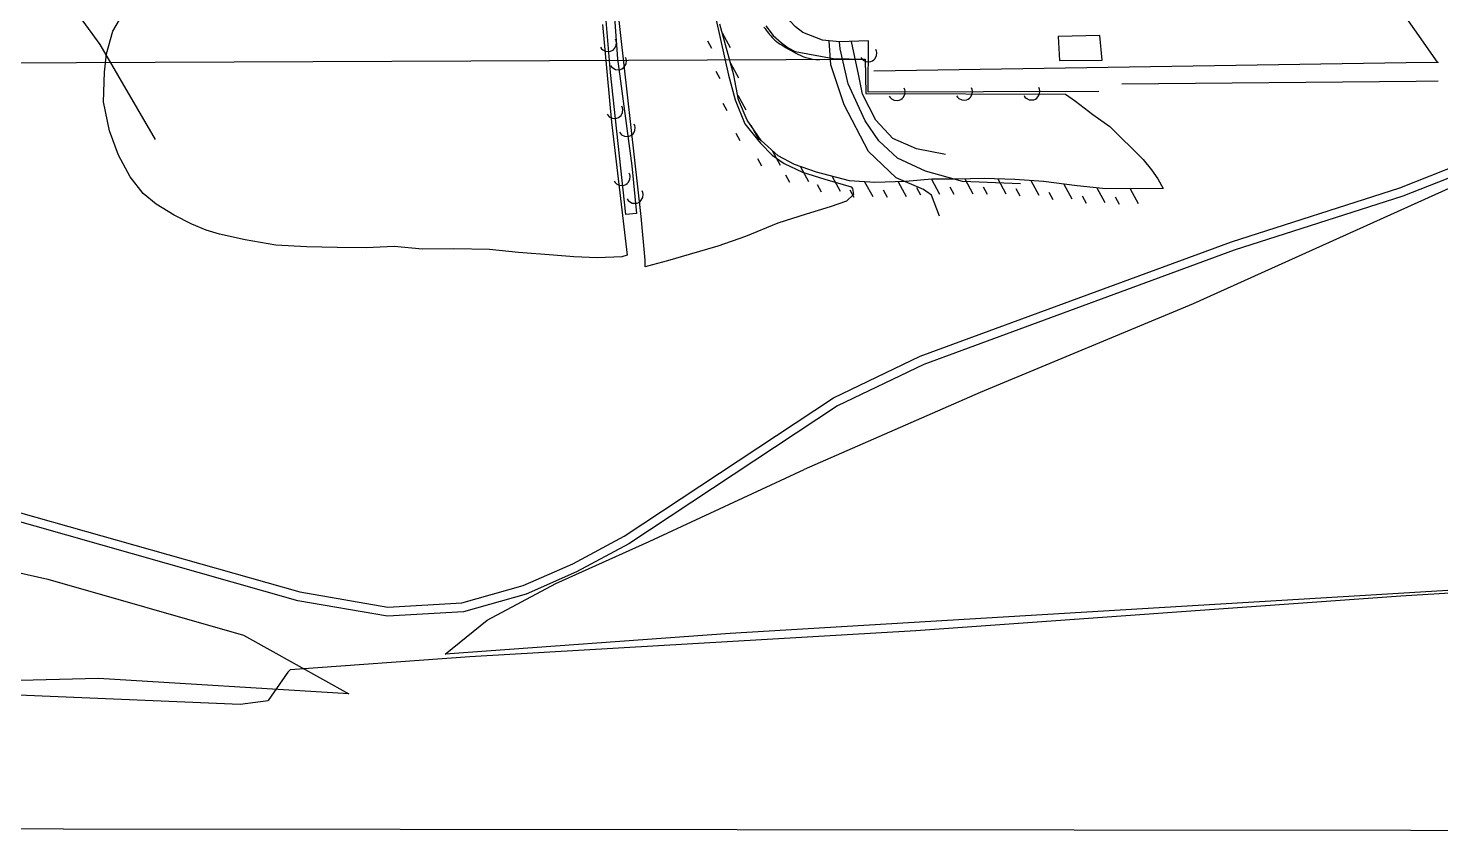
# Model space of a CAD drawing. Header units: millimetres. Extents: x 6886 to 7682, y 1103 to 1809.
# Drawn here: x 7493.2 to 7577, y 1400.6 to 1448.3 of the extents above; entities that cross this region are included whole.
import ezdxf
from ezdxf.xclip import XClip

# ---------------------------------------------------------------- set-up
doc = ezdxf.new("R2010")
doc.units = ezdxf.units.MM
doc.header["$LTSCALE"] = 10
doc.header["$MEASUREMENT"] = 0
doc.header["$XCLIPFRAME"] = 2
doc.layers.add('TX-PAPR', color=2, linetype='Continuous', plot=False)
doc.layers.add('TZ-BASE', color=253, linetype='Continuous')

# ---------------------------------------------------------------- blocks, each defined once
blk = doc.blocks.new('AZ0801')
at = {"color": 0}
blk.add_arc((0, 0), 0.5, 180, 0, dxfattribs=at)
blk = doc.blocks.new('AZ070')
at = {"color": 0}
for points in [[(-1, 0), (-1, -0.5)], [(0, 0), (0, -1)]]:
    blk.add_lwpolyline(points, dxfattribs=at)
blk = doc.blocks.new('JD-FGHFFHHF5RSFGS')
at = {"layer": 'TZ-BASE'}
blk.add_line((594.403, -19.151), (601.502, -29.303), dxfattribs=at)
at = {"layer": 'TZ-BASE', "extrusion": (-0.004021, 0.999992, 0)}
blk.add_line((309.596, -30.168, 52.848), (567.556, -29.131, 49.961), dxfattribs=at)
at = {"layer": 'TZ-BASE'}
blk.add_lwpolyline([(561.539, -27.22), (561.602, -27.311), (561.666, -27.401), (561.732, -27.489), (561.801, -27.576), (561.872, -27.662), (561.946, -27.746), (562.024, -27.829), (562.107, -27.91), (562.195, -27.99), (562.29, -28.069), (562.39, -28.147), (562.498, -28.224), (562.612, -28.3), (562.733, -28.375), (562.858, -28.449), (562.989, -28.523), (563.123, -28.598), (563.261, -28.672), (563.401, -28.746), (563.545, -28.82), (563.693, -28.893), (563.849, -28.961), (564.016, -29.022), (564.196, -29.074), (564.393, -29.114), (564.609, -29.14), (564.847, -29.149)], dxfattribs=at)
for points, elevation in [([(519.795, -25.027), (522.131, -28.255), (525.415, -33.901)], 65), ([(571.961, -38.446), (571.488, -37.194), (571.005, -36.856), (569.378, -36.179), (567.745, -34.605), (566.31, -31.845), (565.5, -29.465), (565.404, -28.035)], 53), ([(576.771, -36.534), (573.327, -36.378), (571.135, -35.767), (569.458, -34.996), (568.362, -33.971), (567.545, -32.795), (566.528, -30.587), (566.059, -28.503), (566.033, -28.104)], 52), ([(572.311, -34.788), (570.596, -34.44), (569.183, -33.826), (568.18, -32.75), (567.398, -31.195), (567.174, -30.117), (566.728, -28.075)], 51), ([(578.994, -27.774), (579.086, -29.196), (581.617, -29.178), (581.474, -27.716), (578.994, -27.774)], 50.678)]:
    blk.add_lwpolyline(points, dxfattribs=dict(at, elevation=elevation))
for points in [[(558.711, -26.812, 56.018), (559.432, -30.067, 56.013), (559.837, -31.547, 55.934), (560.395, -32.959, 55.432), (560.714, -33.364, 55.181), (561.332, -34.115, 54.98), (562.032, -34.823, 54.989), (562.734, -35.316, 54.945), (563.82, -35.841, 54.453), (565.159, -36.243, 54.251), (566.719, -36.705, 54.074), (566.787, -36.794, 53.853), (566.863, -37.157, 54.03), (566.438, -37.564, 54.315), (565.463, -37.898, 54.66), (564.042, -38.332, 54.945), (562.369, -38.863, 55.181), (560.446, -39.644, 55.506), (558.811, -40.235, 55.757), (557.099, -40.718, 56.018), (555.82, -41.101, 56.21), (554.921, -41.333, 56.323), (554.499, -41.451, 56.692), (554.489, -41.394, 56.844), (554.486, -41.061, 56.977), (554.252, -38.464, 57.499), (552.857, -25.953, 56.933)], [(551.951, -27.056, 57.341), (552.498, -32.863, 57.607), (553.417, -40.757, 57.282), (553.096, -40.851, 57.499), (551.657, -40.918, 57.833), (550.262, -40.869, 58.114), (549.043, -40.766, 58.433), (546.967, -40.598, 58.891), (545.241, -40.424, 59.275), (543.127, -40.388, 59.708), (541.276, -40.411, 60.313), (539.592, -40.252, 60.879), (537.938, -40.322, 61.528), (536.208, -40.316, 62.109), (534.392, -40.265, 63.048), (532.572, -40.166, 63.653), (530.757, -39.857, 64.116), (529.228, -39.511, 64.514), (528.433, -39.287, 64.874), (527.574, -38.928, 65.208), (526.529, -38.384, 65.513), (525.462, -37.742, 65.838), (524.7, -37.092, 65.794), (523.925, -36.105, 65.759), (523.234, -34.814, 65.631), (522.693, -33.388, 65.326), (522.345, -31.655, 65.134), (522.39, -29.901, 64.805), (522.512, -28.807, 64.578), (522.891, -27.456, 64.229), (523.817, -25.873, 63.767)], [(551.767, -13.724, 53.932), (552.27, -21.194, 55.909), (552.852, -29.095, 57.568), (553.704, -35.465, 57.331), (553.976, -38.289, 57.169), (553.335, -38.356, 57.194), (552.428, -29.918, 57.572), (551.958, -24.191, 57.12), (551.538, -18.944, 55.924), (551.099, -13.922, 54.271)], [(585.242, -36.807, 50.704), (581.826, -36.818, 51.275), (580.132, -36.639, 51.486), (578.128, -36.382, 51.801), (576.435, -36.264, 52.19), (574.629, -36.206, 52.569), (572.967, -36.244, 52.864), (571.495, -36.257, 53.061), (569.934, -36.388, 53.243), (568.111, -36.442, 53.44), (566.626, -36.348, 53.676), (564.649, -35.842, 54.079), (563.355, -35.386, 54.286), (562.392, -34.861, 54.616), (561.369, -33.955, 54.798), (560.548, -32.745, 54.925), (560.034, -31.531, 55.231), (559.754, -30.067, 55.28), (558.92, -27.038, 56.48)], [(561.66, -27.149, 54.227), (562.079, -27.714, 54.055), (562.572, -28.155, 53.878), (562.968, -28.443, 53.715), (563.387, -28.678, 53.489), (565.653, -29.086, 51.614), (567.556, -29.131, 49.961), (567.591, -31.156, 49.971), (579.444, -31.203, 49.976), (580.021, -31.615, 49.976), (581.05, -32.415, 49.976), (582.06, -33.117, 49.976), (584.04, -35.089, 49.981), (584.551, -35.69, 49.981), (584.918, -36.234, 49.981), (585.242, -36.807, 50.375)], [(567.739, -28.033, 50.02), (566.025, -28.104, 51.772), (565.018, -27.992, 52.392), (563.852, -27.537, 53.39), (563.419, -27.201, 53.671), (563.092, -26.873, 53.73), (562.812, -26.547, 53.818), (562.578, -26.192, 53.922), (562.348, -25.735, 53.912), (562.257, -25.269, 53.853), (562.263, -24.823, 53.715), (562.363, -24.465, 53.449), (562.611, -24.104, 53.272), (562.941, -23.783, 53.007), (563.354, -23.532, 52.721), (563.675, -23.368, 52.456), (564.038, -23.233, 52.175), (564.495, -23.126, 51.806), (567.795, -23.004, 50.566)], [(581.411, -31.035, 49.484), (567.725, -31.088, 50.01), (567.739, -28.033, 50.02)], [(568.066, -29.809, 48.03), (599.651, -29.331, 48.03)], [(599.651, -29.331, 48.03), (601.582, -29.302, 48.03)], [(600.251, -30.446, 47.6), (582.782, -30.605, 47.6)], [(601.547, -30.435, 47.6), (600.251, -30.446, 47.6)], [(504.12, -56.335, 72.81), (508.951, -55.321, 71.95), (511.542, -55.066, 71.27), (513.499, -55.234, 70.76), (516.375, -55.757, 69.9), (533.995, -60.757, 62.41), (539.215, -61.659, 60.5), (543.614, -61.403, 59.31), (547.245, -60.379, 58.37), (550.187, -59.092, 57.54), (553.252, -57.443, 56.77), (565.658, -49.232, 53.93), (570.812, -46.758, 52.64), (589.287, -39.966, 49.14), (599.277, -36.76, 47.67), (602.88, -35.34, 46.73)], [(603.135, -35.814, 46.713), (599.459, -37.265, 47.67), (589.456, -40.466, 49.14), (571.02, -47.248, 52.64), (565.91, -49.698, 53.93), (553.522, -57.9, 56.77), (550.413, -59.573, 57.54), (547.427, -60.884, 58.37), (543.707, -61.932, 59.31), (539.188, -62.197, 60.5), (533.869, -61.28, 62.41), (516.258, -56.275, 69.9), (513.431, -55.76, 70.76), (511.546, -55.598, 71.27), (509.035, -55.855, 71.95), (504.223, -56.859, 72.81)], [(603.374, -36.259, 46.57), (587.006, -43.648, 50.02), (574.382, -48.918, 52.47), (563.917, -53.479, 54.737)], [(474.675, -49.273, 80.916), (476.993, -49.173, 80.85), (486.029, -50.589, 79.01), (495.117, -53.342, 76.66), (504.571, -57.376, 72.94), (510.505, -58.084, 71.04), (519.033, -59.992, 68.36), (530.643, -63.324, 63.53), (536.896, -66.805, 60.77)], [(542.627, -64.456, 61.302), (545.119, -62.426, 59.43), (549.192, -60.266, 58.579), (554.727, -57.768, 57.302), (563.917, -53.479, 54.737)], [(699.944, -54.458, 57.191), (687.571, -55.373, 57.63), (641.049, -58.319, 58.919), (596.913, -60.995, 59.952), (559.531, -63.233, 60.974), (542.621, -64.446, 61.302)], [(699.943, -54.973, 57.449), (673.636, -56.509, 58.019), (638.665, -58.617, 58.968), (599.348, -61.005, 60.135), (570.562, -63.075, 60.84), (544.074, -64.603, 61.727), (533.419, -65.386, 61.727), (533.285, -65.519, 61.788), (532.107, -67.198, 62.019)], [(536.896, -66.805, 60.77), (522.038, -65.893, 62.19), (497.234, -66.526, 62.85), (481.927, -67.37, 63.08), (463.549, -67.75, 63.58), (442.24, -67.843, 64.14), (440.038, -67.886, 64.18)], [(439.636, -68.102, 64.116), (463.607, -67.731, 63.57), (506.465, -66.415, 62.64), (530.456, -67.429, 61.07), (532.107, -67.198, 62.019)]]:
    blk.add_polyline3d(points, dxfattribs=at)
at = {"layer": 'TZ-BASE', "rotation": 28.44912486134563}
for name, p in [('AZ070', (559.062, -27.552, 56.277)), ('AZ0801', (552.285, -28.179, 57.435)), ('AZ0801', (552.874, -29.256, 57.562)), ('AZ0801', (567.736, -28.785, 50.018)), ('AZ070', (559.557, -29.353, 55.563)), ('AZ0801', (569.42, -31.081, 49.945)), ('AZ0801', (573.417, -31.066, 49.791)), ('AZ0801', (577.414, -31.05, 49.638)), ('AZ070', (559.981, -31.252, 55.24)), ('AZ0801', (552.668, -32.153, 57.472)), ('AZ0801', (553.403, -33.218, 57.415)), ('AZ070', (560.751, -33.044, 54.894)), ('AZ070', (562.033, -34.543, 54.679)), ('AZ0801', (553.095, -36.126, 57.294)), ('AZ070', (563.702, -35.508, 54.231)), ('AZ070', (565.584, -36.081, 53.888)), ('AZ070', (567.517, -36.404, 53.534)), ('AZ070', (569.5, -36.4, 53.29)), ('AZ070', (571.481, -36.258, 53.062)), ('AZ070', (573.46, -36.233, 52.776)), ('AZ070', (575.424, -36.231, 52.402)), ('AZ070', (577.374, -36.329, 51.974)), ('AZ070', (579.329, -36.536, 51.613)), ('AZ070', (581.297, -36.762, 51.341)), ('AZ070', (583.27, -36.813, 51.034)), ('AZ0801', (553.87, -37.186, 57.232))]:
    blk.add_blockref(name, p, dxfattribs=at)

msp = doc.modelspace()

# ---------------------------------------------------------------- linework, layer by layer
at = {"layer": 'TX-PAPR', "flags": 128}
msp.add_lwpolyline([(6976.584, 1400.621), (7235.316, 1401.046), (7635.217, 1400.658), (7675.218, 1400.657), (7675.364, 1550.657), (7635.363, 1550.657), (7235.266, 1551.046), (6974.004, 1550.617), (6976.584, 1400.621)], dxfattribs=at)

# ---------------------------------------------------------------- block references
at = {"layer": 'TZ-BASE'}
ref = msp.add_blockref('JD-FGHFFHHF5RSFGS', (6975.294, 1475.619), dxfattribs=at)
XClip(ref).set_block_clipping_path([(1.2904532464, -74.9979808822), (260.0220382386, -74.5728554974), (659.9232409142, -74.9611279262), (699.9238423978, -74.9611632133), (700.0694803054, 75.0388367882), (660.068878978, 75.0388013723), (259.9716238311, 75.4272641526), (-1.2904532465, 74.9979808817)])

doc.saveas('drawing.dxf')
